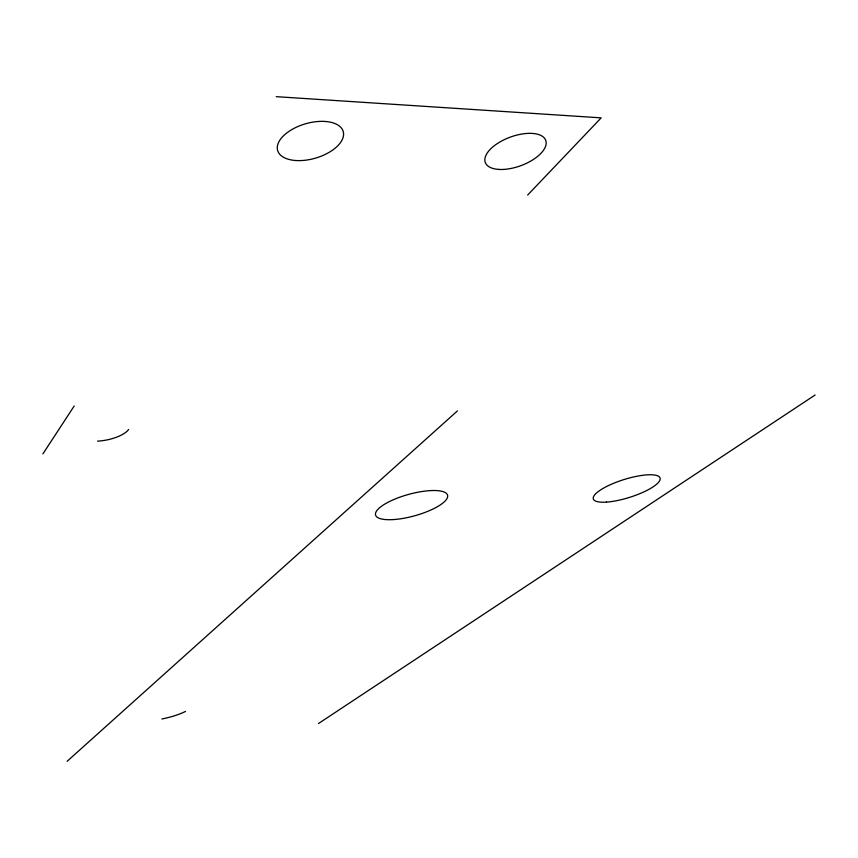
<?xml version="1.0" encoding="UTF-8"?>
<svg xmlns="http://www.w3.org/2000/svg" width="858" height="858" viewBox="0 0 858 858"><rect width="100%" height="100%" fill="white"/><g stroke="black" fill="none" stroke-linecap="round" stroke-linejoin="round"><path stroke-width="1.29" d="M42.9 453.893L74.206 405.973M527.659 195.056L601.19 117.857L276.233 96.664M67.074 761.336L457.411 410.928M318.447 723.551L815.1 395.012M185.532 711.379A27.145 5.727 -12.9 0 1 161.862 719.004M128.636 429.504A25.418 9.685 -11.4 0 1 97.522 441.141M393.704 519.551A37.334 11.111 -15.4 0 0 447.694 496.042A37.334 11.111 -15.4 0 0 393.339 499.742A37.334 11.111 -15.4 0 0 393.704 519.551M606.467 502.102A34.964 9.331 -17.4 0 0 659.92 480.105A34.964 9.331 -17.4 0 0 613.738 483.247A34.964 9.331 -17.4 0 0 606.467 502.102M498.734 169.412A32.175 15.219 -20.1 0 0 546.138 143.854A32.175 15.219 -20.1 0 0 501.673 140.98A32.175 15.219 -20.1 0 0 498.734 169.412M295.924 160.532A34.116 17.879 -16.2 0 0 343.5 132.883A34.116 17.879 -16.2 0 0 291.892 129.547A34.116 17.879 -16.2 0 0 295.924 160.532"/></g></svg>
